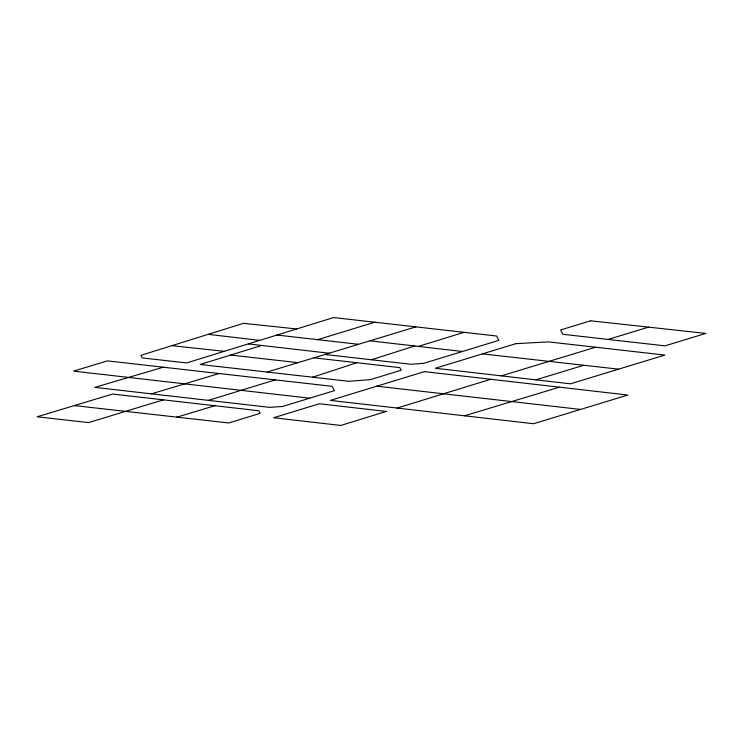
<?xml version="1.0" encoding="UTF-8"?>
<svg xmlns="http://www.w3.org/2000/svg" width="743" height="743" viewBox="0 0 743 743"><rect width="100%" height="100%" fill="white"/><g stroke="black" fill="none" stroke-linecap="round" stroke-linejoin="round"><path stroke-width="1.11" d="M312.589 377.203L356.844 362.733M371.435 359.77L414.743 345.987M296.624 328.973L243.555 323.316L140.919 355.321L142.359 357.931L186.623 362.937L333.588 317.558L496.621 336.022L498.887 340.34L423.844 363.299L410.833 364.265L324.97 354.476M261.75 345.449L200.164 364.469L348.634 381.28L370.348 379.654L401.155 370.228L399.836 367.627L313.945 357.829M418.318 346.405L464.05 332.335M397.078 408.056L490.733 379.274M317.707 339.672L374.704 322.221M208.384 400.366L275.263 379.877M309.664 398.202L73.557 371.11L107.429 360.884L332.158 386.323L334.369 390.651L282.823 406.421L269.811 407.387L94.835 387.372L163.265 367.209M163.423 399.845L88.603 422.6L37.15 416.786L112.63 394.041L258.815 410.749L260.134 413.349L228.695 422.971L74.272 405.594M267.118 372.048L415.82 326.883M501.367 375.865L595.542 347.222M535.889 379.84L583.784 365.268M608.099 339.421L648.593 327.152M559.451 387.168L464.486 415.801M219.092 373.525L151.433 393.855M176.88 417.139L214.866 405.724M171.912 345.662L224.247 351.328M482.411 353.882L618.557 369.169M276.953 335.047L358.488 344.297M230.664 355.052L297.989 362.668M376.803 386.174L580.552 409.43M369.94 340.814L462.434 351.495M248.273 343.907L329.121 353.222M208.198 334.35L259.762 340.368M386.239 411.436L340.805 425.442L273.638 417.742L319.332 403.755L386.239 411.436M424.374 371.63L330.375 400.393L533.539 423.733L627.826 395.044L424.374 371.63M515.809 343.665L435.361 368.268L570.429 383.815L664.874 355.07L548.529 341.891L515.809 343.665M590.601 320.8L560.621 329.966L562.878 334.294L664.985 345.857L705.85 333.412L590.601 320.8"/></g></svg>
